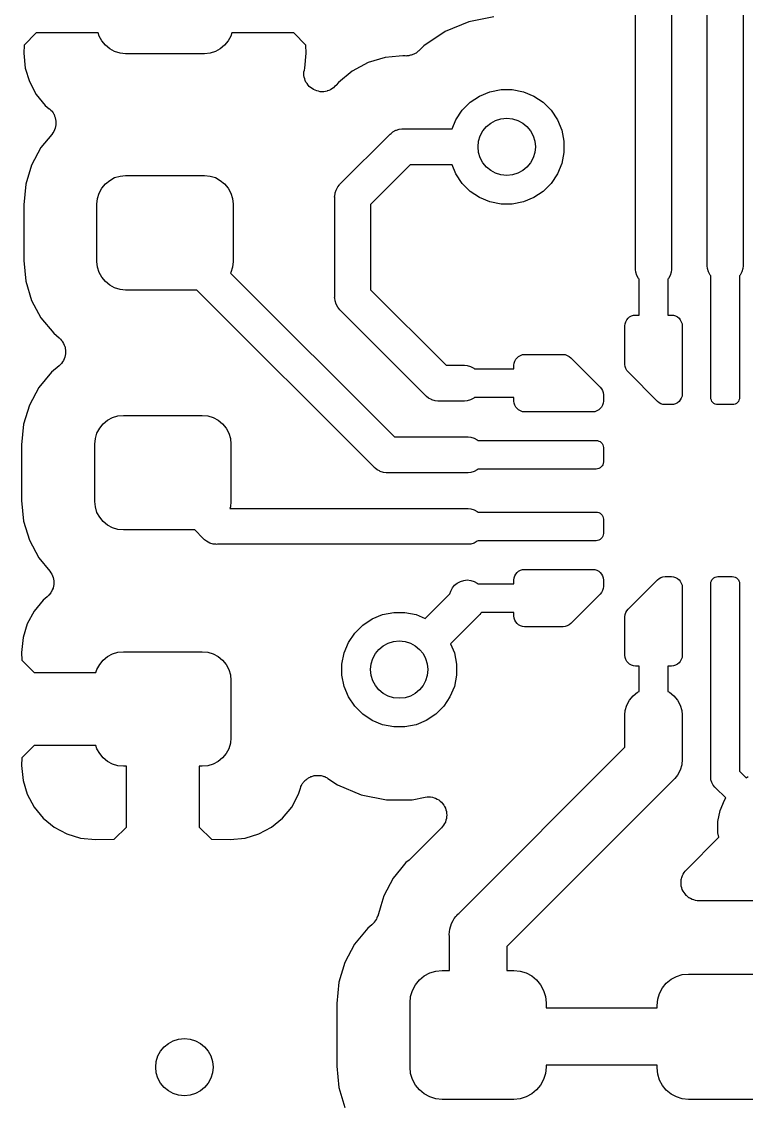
# Model space of a CAD drawing. Extents: x 103 to 213, y -152 to -90.
# Drawn here: x 153.09 to 158.15, y -131.3 to -123.75 of the extents above; entities that cross this region are included whole.
import ezdxf

# ---------------------------------------------------------------- set-up
doc = ezdxf.new("R2010")
doc.units = 0
doc.layers.add('BLACK', color=7, linetype='CONTINUOUS')

msp = doc.modelspace()

# ---------------------------------------------------------------- linework, layer by layer
at = {"layer": 'BLACK', "linetype": 'CONTINUOUS'}
for p, q in [((158.125, -121.731), (158.125, -125.456)), ((157.875, -125.456), (157.875, -121.888)), ((157.625, -122.695), (157.625, -125.481)), ((157.375, -125.481), (157.375, -122.851)), ((156.21, -123.752), (156.045, -123.82)), ((156.386, -123.717), (156.21, -123.752)), ((153.191, -123.829), (153.106, -123.915)), ((153.623, -123.829), (153.191, -123.829)), ((153.63, -123.852), (153.623, -123.829)), ((153.649, -123.886), (153.63, -123.852)), ((154.55, -123.852), (154.531, -123.886)), ((154.557, -123.829), (154.55, -123.852)), ((154.989, -123.829), (154.557, -123.829)), ((155.074, -123.915), (154.989, -123.829)), ((156.045, -123.82), (155.896, -123.92)), ((153.106, -123.915), (153.104, -123.97)), ((153.674, -123.916), (153.649, -123.886)), ((153.704, -123.941), (153.674, -123.916)), ((154.506, -123.916), (154.476, -123.941)), ((154.531, -123.886), (154.506, -123.916)), ((155.076, -123.97), (155.074, -123.915)), ((155.896, -123.92), (155.863, -123.953)), ((153.104, -123.97), (153.114, -124.075)), ((153.738, -123.96), (153.704, -123.941)), ((153.776, -123.971), (153.738, -123.96)), ((153.815, -123.975), (153.776, -123.971)), ((154.365, -123.975), (153.815, -123.975)), ((154.404, -123.971), (154.365, -123.975)), ((154.442, -123.96), (154.404, -123.971)), ((154.476, -123.941), (154.442, -123.96)), ((155.066, -124.075), (155.076, -123.97)), ((155.626, -124.001), (155.507, -124.037)), ((155.725, -123.991), (155.626, -124.001)), ((155.75, -123.989), (155.725, -123.991)), ((155.725, -123.991), (155.725, -123.991)), ((155.76, -123.99), (155.75, -123.989)), ((155.766, -123.99), (155.76, -123.99)), ((155.771, -123.991), (155.766, -123.99)), ((155.778, -123.99), (155.771, -123.991)), ((155.785, -123.99), (155.778, -123.99)), ((155.791, -123.989), (155.785, -123.99)), ((155.796, -123.988), (155.791, -123.989)), ((155.803, -123.986), (155.796, -123.988)), ((155.809, -123.985), (155.803, -123.986)), ((155.815, -123.983), (155.809, -123.985)), ((155.82, -123.981), (155.815, -123.983)), ((155.826, -123.978), (155.82, -123.981)), ((155.832, -123.976), (155.826, -123.978)), ((155.837, -123.973), (155.832, -123.976)), ((155.842, -123.97), (155.837, -123.973)), ((155.847, -123.966), (155.842, -123.97)), ((155.853, -123.962), (155.847, -123.966)), ((155.857, -123.958), (155.853, -123.962)), ((155.861, -123.955), (155.857, -123.958)), ((155.863, -123.953), (155.861, -123.955)), ((153.114, -124.075), (153.143, -124.17)), ((155.063, -124.089), (155.065, -124.077)), ((155.065, -124.077), (155.066, -124.075)), ((155.507, -124.037), (155.397, -124.096)), ((155.06, -124.101), (155.063, -124.089)), ((155.06, -124.113), (155.06, -124.101)), ((155.06, -124.101), (155.06, -124.101)), ((155.06, -124.101), (155.06, -124.101)), ((155.06, -124.126), (155.06, -124.113)), ((155.062, -124.138), (155.06, -124.126)), ((155.06, -124.126), (155.06, -124.126)), ((155.06, -124.126), (155.06, -124.126)), ((155.065, -124.15), (155.062, -124.138)), ((155.069, -124.161), (155.065, -124.15)), ((155.065, -124.15), (155.065, -124.15)), ((155.065, -124.15), (155.065, -124.15)), ((155.397, -124.096), (155.3, -124.175)), ((153.143, -124.17), (153.191, -124.259)), ((155.074, -124.173), (155.069, -124.161)), ((155.081, -124.183), (155.074, -124.173)), ((155.074, -124.173), (155.074, -124.173)), ((155.074, -124.173), (155.074, -124.173)), ((155.088, -124.194), (155.081, -124.183)), ((155.097, -124.203), (155.088, -124.194)), ((155.088, -124.194), (155.088, -124.194)), ((155.088, -124.194), (155.088, -124.194)), ((155.105, -124.211), (155.097, -124.203)), ((155.116, -124.218), (155.105, -124.211)), ((155.105, -124.211), (155.105, -124.211)), ((155.105, -124.211), (155.105, -124.211)), ((155.126, -124.225), (155.116, -124.218)), ((155.138, -124.23), (155.126, -124.225)), ((155.126, -124.225), (155.126, -124.225)), ((155.126, -124.225), (155.126, -124.225)), ((155.149, -124.235), (155.138, -124.23)), ((155.245, -124.226), (155.233, -124.231)), ((155.255, -124.22), (155.245, -124.226)), ((155.245, -124.226), (155.245, -124.226)), ((155.245, -124.226), (155.245, -124.226)), ((155.266, -124.213), (155.255, -124.22)), ((155.274, -124.204), (155.266, -124.213)), ((155.266, -124.213), (155.266, -124.213)), ((155.266, -124.213), (155.266, -124.213)), ((155.284, -124.196), (155.274, -124.204)), ((155.285, -124.194), (155.284, -124.195)), ((155.284, -124.195), (155.284, -124.195)), ((155.284, -124.195), (155.284, -124.195)), ((155.284, -124.195), (155.284, -124.196)), ((155.3, -124.175), (155.285, -124.194)), ((156.358, -124.24), (156.436, -124.225)), ((156.436, -124.225), (156.514, -124.225)), ((156.514, -124.225), (156.592, -124.24)), ((153.191, -124.259), (153.254, -124.336)), ((155.161, -124.237), (155.149, -124.235)), ((155.149, -124.235), (155.149, -124.235)), ((155.149, -124.235), (155.149, -124.235)), ((155.173, -124.24), (155.161, -124.237)), ((155.185, -124.24), (155.173, -124.24)), ((155.173, -124.24), (155.173, -124.24)), ((155.173, -124.24), (155.173, -124.24)), ((155.198, -124.24), (155.185, -124.24)), ((155.21, -124.238), (155.198, -124.24)), ((155.198, -124.24), (155.198, -124.24)), ((155.198, -124.24), (155.198, -124.24)), ((155.222, -124.236), (155.21, -124.238)), ((155.233, -124.231), (155.222, -124.235)), ((155.222, -124.235), (155.222, -124.235)), ((155.222, -124.235), (155.222, -124.236)), ((156.22, -124.314), (156.286, -124.271)), ((156.286, -124.271), (156.358, -124.24)), ((156.592, -124.24), (156.664, -124.271)), ((156.664, -124.271), (156.73, -124.314)), ((153.254, -124.336), (153.282, -124.359)), ((153.282, -124.359), (153.283, -124.36)), ((153.283, -124.36), (153.283, -124.36)), ((153.283, -124.36), (153.283, -124.36)), ((153.283, -124.36), (153.284, -124.36)), ((153.284, -124.36), (153.292, -124.369)), ((153.292, -124.369), (153.301, -124.377)), ((153.301, -124.377), (153.301, -124.378)), ((153.301, -124.378), (153.301, -124.378)), ((153.301, -124.378), (153.308, -124.388)), ((156.121, -124.436), (156.164, -124.37)), ((156.164, -124.37), (156.22, -124.314)), ((156.73, -124.314), (156.786, -124.37)), ((156.786, -124.37), (156.829, -124.436)), ((153.308, -124.388), (153.314, -124.398)), ((153.314, -124.398), (153.314, -124.399)), ((153.314, -124.399), (153.315, -124.399)), ((153.315, -124.399), (153.319, -124.41)), ((153.319, -124.41), (153.324, -124.421)), ((153.324, -124.421), (153.324, -124.422)), ((153.324, -124.422), (153.324, -124.422)), ((153.324, -124.422), (153.326, -124.434)), ((153.326, -124.434), (153.328, -124.445)), ((153.328, -124.445), (153.328, -124.446)), ((153.328, -124.446), (153.328, -124.446)), ((153.328, -124.446), (153.328, -124.458)), ((156.094, -124.5), (156.121, -124.436)), ((156.829, -124.436), (156.86, -124.508)), ((153.307, -124.528), (153.3, -124.538)), ((153.313, -124.518), (153.307, -124.528)), ((153.314, -124.518), (153.313, -124.518)), ((153.318, -124.506), (153.314, -124.517)), ((153.314, -124.517), (153.314, -124.518)), ((153.323, -124.495), (153.318, -124.506)), ((153.326, -124.483), (153.323, -124.494)), ((153.323, -124.494), (153.323, -124.495)), ((153.323, -124.495), (153.323, -124.495)), ((153.328, -124.471), (153.326, -124.483)), ((153.328, -124.458), (153.328, -124.47)), ((153.328, -124.47), (153.328, -124.471)), ((153.328, -124.471), (153.328, -124.471)), ((155.661, -124.536), (155.668, -124.531)), ((155.668, -124.531), (155.68, -124.521)), ((155.68, -124.521), (155.702, -124.509)), ((155.702, -124.509), (155.706, -124.508)), ((155.706, -124.508), (155.725, -124.502)), ((155.725, -124.502), (155.744, -124.5)), ((155.744, -124.5), (155.75, -124.499)), ((155.744, -124.5), (155.744, -124.5)), ((155.75, -124.499), (155.756, -124.5)), ((155.756, -124.5), (156.094, -124.5)), ((156.86, -124.508), (156.875, -124.586)), ((153.3, -124.538), (153.224, -124.63)), ((155.316, -124.882), (155.657, -124.541)), ((155.657, -124.541), (155.661, -124.536)), ((156.875, -124.586), (156.875, -124.664)), ((153.224, -124.63), (153.159, -124.753)), ((156.875, -124.664), (156.86, -124.742)), ((153.159, -124.753), (153.118, -124.886)), ((155.802, -124.75), (155.525, -125.027)), ((156.094, -124.75), (155.802, -124.75)), ((156.121, -124.814), (156.094, -124.75)), ((156.86, -124.742), (156.829, -124.814)), ((153.738, -124.84), (153.776, -124.829)), ((153.776, -124.829), (153.815, -124.825)), ((153.815, -124.825), (154.365, -124.825)), ((154.365, -124.825), (154.404, -124.829)), ((154.404, -124.829), (154.442, -124.84)), ((156.164, -124.88), (156.121, -124.814)), ((156.829, -124.814), (156.786, -124.88)), ((153.118, -124.886), (153.104, -125.031)), ((153.649, -124.914), (153.674, -124.884)), ((153.674, -124.884), (153.704, -124.859)), ((153.704, -124.859), (153.738, -124.84)), ((154.442, -124.84), (154.476, -124.859)), ((154.476, -124.859), (154.506, -124.884)), ((154.506, -124.884), (154.531, -124.914)), ((155.284, -124.927), (155.296, -124.905)), ((155.296, -124.905), (155.307, -124.891)), ((155.307, -124.891), (155.311, -124.886)), ((155.307, -124.891), (155.307, -124.891)), ((155.311, -124.886), (155.316, -124.882)), ((156.22, -124.936), (156.164, -124.88)), ((156.786, -124.88), (156.73, -124.936)), ((153.619, -124.986), (153.63, -124.948)), ((153.63, -124.948), (153.649, -124.914)), ((154.531, -124.914), (154.55, -124.948)), ((154.55, -124.948), (154.561, -124.986)), ((155.274, -124.975), (155.275, -124.966)), ((155.275, -124.981), (155.274, -124.975)), ((155.275, -124.966), (155.277, -124.95)), ((155.275, -125.156), (155.275, -124.981)), ((155.277, -124.95), (155.278, -124.947)), ((155.278, -124.947), (155.284, -124.927)), ((156.286, -124.979), (156.22, -124.936)), ((156.358, -125.01), (156.286, -124.979)), ((156.664, -124.979), (156.592, -125.01)), ((156.73, -124.936), (156.664, -124.979)), ((153.104, -125.031), (153.104, -125.419)), ((153.615, -125.025), (153.619, -124.986)), ((153.615, -125.425), (153.615, -125.025)), ((154.561, -124.986), (154.565, -125.025)), ((154.565, -125.025), (154.565, -125.425)), ((155.525, -125.027), (155.525, -125.623)), ((156.436, -125.025), (156.358, -125.01)), ((156.514, -125.025), (156.436, -125.025)), ((156.592, -125.01), (156.514, -125.025)), ((155.275, -125.669), (155.275, -125.156)), ((155.275, -125.156), (155.275, -125.156)), ((153.104, -125.419), (153.118, -125.564)), ((153.619, -125.464), (153.615, -125.425)), ((154.565, -125.425), (154.561, -125.464)), ((153.63, -125.502), (153.619, -125.464)), ((153.649, -125.536), (153.63, -125.502)), ((154.55, -125.502), (154.548, -125.506)), ((154.548, -125.506), (155.692, -126.65)), ((154.561, -125.464), (154.55, -125.502)), ((157.377, -125.5), (157.375, -125.481)), ((157.384, -125.523), (157.377, -125.5)), ((157.623, -125.5), (157.616, -125.523)), ((157.625, -125.481), (157.623, -125.5)), ((157.877, -125.475), (157.875, -125.456)), ((157.884, -125.498), (157.877, -125.475)), ((157.896, -125.52), (157.884, -125.498)), ((158.116, -125.498), (158.104, -125.52)), ((158.123, -125.475), (158.116, -125.498)), ((158.125, -125.456), (158.123, -125.475)), ((153.118, -125.564), (153.159, -125.697)), ((153.674, -125.566), (153.649, -125.536)), ((153.704, -125.591), (153.674, -125.566)), ((157.396, -125.545), (157.384, -125.523)), ((157.4, -125.55), (157.396, -125.545)), ((157.4, -125.8), (157.4, -125.55)), ((157.604, -125.545), (157.6, -125.55)), ((157.6, -125.55), (157.6, -125.8)), ((157.616, -125.523), (157.604, -125.545)), ((157.9, -125.525), (157.896, -125.52)), ((157.9, -125.85), (157.9, -125.525)), ((158.104, -125.52), (158.1, -125.525)), ((158.1, -125.525), (158.1, -126.375)), ((153.738, -125.61), (153.704, -125.591)), ((153.776, -125.621), (153.738, -125.61)), ((153.815, -125.625), (153.776, -125.621)), ((154.313, -125.625), (153.815, -125.625)), ((155.547, -126.859), (154.313, -125.625)), ((155.525, -125.623), (156.052, -126.15)), ((153.159, -125.697), (153.224, -125.82)), ((155.274, -125.675), (155.275, -125.669)), ((155.275, -125.681), (155.274, -125.675)), ((155.277, -125.7), (155.275, -125.681)), ((155.275, -125.681), (155.275, -125.681)), ((155.284, -125.723), (155.277, -125.7)), ((155.296, -125.745), (155.284, -125.723)), ((155.311, -125.764), (155.296, -125.745)), ((155.316, -125.768), (155.311, -125.764)), ((155.907, -126.359), (155.316, -125.768)), ((157.322, -125.822), (157.333, -125.813)), ((157.333, -125.813), (157.346, -125.806)), ((157.346, -125.806), (157.36, -125.801)), ((157.36, -125.801), (157.375, -125.8)), ((157.375, -125.8), (157.4, -125.8)), ((157.6, -125.8), (157.625, -125.8)), ((157.625, -125.8), (157.64, -125.801)), ((157.64, -125.801), (157.654, -125.806)), ((157.654, -125.806), (157.667, -125.813)), ((157.667, -125.813), (157.678, -125.822)), ((153.224, -125.82), (153.313, -125.927)), ((157.3, -125.875), (157.301, -125.86)), ((157.3, -126.144), (157.3, -125.875)), ((157.301, -125.86), (157.306, -125.846)), ((157.306, -125.846), (157.313, -125.833)), ((157.313, -125.833), (157.322, -125.822)), ((157.678, -125.822), (157.687, -125.833)), ((157.687, -125.833), (157.694, -125.846)), ((157.694, -125.846), (157.699, -125.86)), ((157.699, -125.86), (157.7, -125.875)), ((157.7, -125.875), (157.7, -126.35)), ((157.9, -126.375), (157.9, -125.85)), ((153.313, -125.927), (153.35, -125.958)), ((153.35, -125.958), (153.351, -125.959)), ((153.351, -125.959), (153.351, -125.959)), ((153.351, -125.959), (153.351, -125.959)), ((153.351, -125.959), (153.352, -125.959)), ((153.352, -125.959), (153.36, -125.968)), ((153.36, -125.968), (153.368, -125.976)), ((153.368, -125.976), (153.369, -125.977)), ((153.369, -125.977), (153.369, -125.977)), ((153.369, -125.977), (153.375, -125.987)), ((153.375, -125.987), (153.382, -125.997)), ((153.382, -125.997), (153.382, -125.998)), ((153.382, -125.998), (153.382, -125.998)), ((153.382, -125.998), (153.387, -126.009)), ((153.387, -126.009), (153.391, -126.02)), ((153.391, -126.02), (153.391, -126.021)), ((153.391, -126.021), (153.392, -126.021)), ((153.392, -126.021), (153.394, -126.033)), ((153.394, -126.033), (153.396, -126.044)), ((153.381, -126.117), (153.374, -126.127)), ((153.386, -126.105), (153.381, -126.116)), ((153.381, -126.116), (153.381, -126.117)), ((153.381, -126.117), (153.381, -126.117)), ((153.391, -126.094), (153.386, -126.105)), ((153.393, -126.082), (153.391, -126.094)), ((153.391, -126.094), (153.391, -126.094)), ((153.391, -126.094), (153.391, -126.094)), ((153.396, -126.07), (153.393, -126.082)), ((153.396, -126.044), (153.396, -126.045)), ((153.396, -126.045), (153.396, -126.045)), ((153.396, -126.045), (153.396, -126.057)), ((153.396, -126.057), (153.396, -126.069)), ((153.396, -126.069), (153.396, -126.07)), ((153.396, -126.07), (153.396, -126.07)), ((156.531, -126.121), (156.538, -126.108)), ((156.538, -126.108), (156.547, -126.097)), ((156.547, -126.097), (156.558, -126.088)), ((156.558, -126.088), (156.571, -126.081)), ((156.571, -126.081), (156.585, -126.076)), ((156.585, -126.076), (156.6, -126.075)), ((156.6, -126.075), (156.869, -126.075)), ((156.869, -126.075), (156.884, -126.076)), ((156.884, -126.076), (156.898, -126.081)), ((156.898, -126.081), (156.911, -126.088)), ((156.911, -126.088), (156.922, -126.097)), ((156.922, -126.097), (157.128, -126.303)), ((153.35, -126.155), (153.298, -126.198)), ((153.359, -126.146), (153.35, -126.155)), ((153.367, -126.138), (153.359, -126.146)), ((153.368, -126.137), (153.367, -126.137)), ((153.367, -126.137), (153.367, -126.138)), ((153.374, -126.127), (153.368, -126.137)), ((156.052, -126.15), (156.181, -126.15)), ((156.181, -126.15), (156.2, -126.152)), ((156.2, -126.152), (156.223, -126.159)), ((156.223, -126.159), (156.245, -126.171)), ((156.245, -126.171), (156.25, -126.175)), ((156.25, -126.175), (156.525, -126.175)), ((156.525, -126.15), (156.526, -126.135)), ((156.525, -126.175), (156.525, -126.15)), ((156.526, -126.135), (156.531, -126.121)), ((157.301, -126.159), (157.3, -126.144)), ((157.306, -126.173), (157.301, -126.159)), ((157.313, -126.186), (157.306, -126.173)), ((157.322, -126.197), (157.313, -126.186)), ((153.298, -126.198), (153.209, -126.305)), ((157.528, -126.403), (157.322, -126.197)), ((153.209, -126.305), (153.144, -126.428)), ((157.128, -126.303), (157.137, -126.314)), ((157.137, -126.314), (157.144, -126.327)), ((157.144, -126.327), (157.149, -126.341)), ((157.149, -126.341), (157.15, -126.356)), ((155.911, -126.364), (155.907, -126.359)), ((155.916, -126.368), (155.911, -126.364)), ((155.93, -126.379), (155.916, -126.368)), ((155.916, -126.368), (155.916, -126.368)), ((155.95, -126.39), (155.93, -126.379)), ((155.952, -126.391), (155.95, -126.39)), ((155.975, -126.398), (155.952, -126.391)), ((155.994, -126.4), (155.975, -126.398)), ((156, -126.401), (155.994, -126.4)), ((155.994, -126.4), (155.994, -126.4)), ((156.006, -126.4), (156, -126.401)), ((156.181, -126.4), (156.006, -126.4)), ((156.2, -126.398), (156.181, -126.4)), ((156.223, -126.391), (156.2, -126.398)), ((156.245, -126.379), (156.223, -126.391)), ((156.25, -126.375), (156.245, -126.379)), ((156.525, -126.375), (156.25, -126.375)), ((156.525, -126.4), (156.525, -126.375)), ((156.526, -126.415), (156.525, -126.4)), ((156.531, -126.429), (156.526, -126.415)), ((157.149, -126.415), (157.144, -126.429)), ((157.15, -126.4), (157.149, -126.415)), ((157.15, -126.356), (157.15, -126.4)), ((157.539, -126.412), (157.528, -126.403)), ((157.552, -126.419), (157.539, -126.412)), ((157.566, -126.424), (157.552, -126.419)), ((157.654, -126.419), (157.64, -126.424)), ((157.667, -126.412), (157.654, -126.419)), ((157.678, -126.403), (157.667, -126.412)), ((157.687, -126.392), (157.678, -126.403)), ((157.694, -126.379), (157.687, -126.392)), ((157.699, -126.365), (157.694, -126.379)), ((157.7, -126.35), (157.699, -126.365)), ((157.901, -126.385), (157.9, -126.375)), ((157.904, -126.394), (157.901, -126.385)), ((157.908, -126.403), (157.904, -126.394)), ((157.915, -126.41), (157.908, -126.403)), ((157.922, -126.417), (157.915, -126.41)), ((157.931, -126.421), (157.922, -126.417)), ((158.078, -126.417), (158.069, -126.421)), ((158.085, -126.41), (158.078, -126.417)), ((158.092, -126.403), (158.085, -126.41)), ((158.096, -126.394), (158.092, -126.403)), ((158.099, -126.385), (158.096, -126.394)), ((158.1, -126.375), (158.099, -126.385)), ((153.144, -126.428), (153.103, -126.561)), ((156.538, -126.442), (156.531, -126.429)), ((156.547, -126.453), (156.538, -126.442)), ((156.558, -126.462), (156.547, -126.453)), ((156.571, -126.469), (156.558, -126.462)), ((156.585, -126.474), (156.571, -126.469)), ((156.6, -126.475), (156.585, -126.474)), ((157.075, -126.475), (156.6, -126.475)), ((157.09, -126.474), (157.075, -126.475)), ((157.104, -126.469), (157.09, -126.474)), ((157.117, -126.462), (157.104, -126.469)), ((157.128, -126.453), (157.117, -126.462)), ((157.137, -126.442), (157.128, -126.453)), ((157.144, -126.429), (157.137, -126.442)), ((157.581, -126.425), (157.566, -126.424)), ((157.625, -126.425), (157.581, -126.425)), ((157.64, -126.424), (157.625, -126.425)), ((157.94, -126.424), (157.931, -126.421)), ((157.95, -126.425), (157.94, -126.424)), ((158.05, -126.425), (157.95, -126.425)), ((158.06, -126.424), (158.05, -126.425)), ((158.069, -126.421), (158.06, -126.424)), ((153.103, -126.561), (153.089, -126.706)), ((153.634, -126.589), (153.659, -126.559)), ((153.659, -126.559), (153.689, -126.534)), ((153.689, -126.534), (153.723, -126.515)), ((153.723, -126.515), (153.761, -126.504)), ((153.761, -126.504), (153.8, -126.5)), ((153.8, -126.5), (154.35, -126.5)), ((154.35, -126.5), (154.389, -126.504)), ((154.389, -126.504), (154.427, -126.515)), ((154.427, -126.515), (154.461, -126.534)), ((154.461, -126.534), (154.491, -126.559)), ((154.491, -126.559), (154.516, -126.589)), ((153.604, -126.661), (153.615, -126.623)), ((153.615, -126.623), (153.634, -126.589)), ((154.516, -126.589), (154.535, -126.623)), ((154.535, -126.623), (154.546, -126.661)), ((153.089, -126.706), (153.089, -127.094)), ((153.6, -126.7), (153.604, -126.661)), ((153.6, -127.1), (153.6, -126.7)), ((154.546, -126.661), (154.55, -126.7)), ((154.55, -126.7), (154.55, -127.1)), ((155.692, -126.65), (156.206, -126.65)), ((156.206, -126.65), (156.225, -126.652)), ((156.225, -126.652), (156.248, -126.659)), ((156.248, -126.659), (156.27, -126.671)), ((156.27, -126.671), (156.275, -126.675)), ((156.275, -126.675), (157.1, -126.675)), ((157.1, -126.675), (157.11, -126.676)), ((157.11, -126.676), (157.119, -126.679)), ((157.119, -126.679), (157.128, -126.683)), ((157.128, -126.683), (157.135, -126.69)), ((157.135, -126.69), (157.142, -126.697)), ((157.142, -126.697), (157.146, -126.706)), ((157.146, -126.706), (157.149, -126.715)), ((157.149, -126.715), (157.15, -126.725)), ((157.15, -126.725), (157.15, -126.825)), ((155.551, -126.864), (155.547, -126.859)), ((155.556, -126.868), (155.551, -126.864)), ((155.57, -126.879), (155.556, -126.868)), ((157.119, -126.871), (157.11, -126.874)), ((157.128, -126.867), (157.119, -126.871)), ((157.135, -126.86), (157.128, -126.867)), ((157.142, -126.853), (157.135, -126.86)), ((157.146, -126.844), (157.142, -126.853)), ((157.149, -126.835), (157.146, -126.844)), ((157.15, -126.825), (157.149, -126.835)), ((155.587, -126.888), (155.57, -126.879)), ((155.592, -126.891), (155.587, -126.888)), ((155.615, -126.898), (155.592, -126.891)), ((155.634, -126.9), (155.615, -126.898)), ((155.64, -126.901), (155.634, -126.9)), ((155.634, -126.9), (155.634, -126.9)), ((155.646, -126.9), (155.64, -126.901)), ((156.206, -126.9), (155.646, -126.9)), ((156.225, -126.898), (156.206, -126.9)), ((156.248, -126.891), (156.225, -126.898)), ((156.27, -126.879), (156.248, -126.891)), ((156.275, -126.875), (156.27, -126.879)), ((157.1, -126.875), (156.275, -126.875)), ((157.11, -126.874), (157.1, -126.875)), ((153.089, -127.094), (153.103, -127.239)), ((153.604, -127.139), (153.6, -127.1)), ((154.55, -127.1), (154.546, -127.139)), ((153.615, -127.177), (153.604, -127.139)), ((154.546, -127.139), (154.543, -127.15)), ((154.543, -127.15), (156.206, -127.15)), ((156.206, -127.15), (156.225, -127.152)), ((156.225, -127.152), (156.248, -127.159)), ((156.248, -127.159), (156.27, -127.171)), ((156.27, -127.171), (156.275, -127.175)), ((156.275, -127.175), (157.1, -127.175)), ((157.1, -127.175), (157.11, -127.176)), ((153.103, -127.239), (153.144, -127.372)), ((153.634, -127.211), (153.615, -127.177)), ((153.659, -127.241), (153.634, -127.211)), ((153.689, -127.266), (153.659, -127.241)), ((157.11, -127.176), (157.119, -127.179)), ((157.119, -127.179), (157.128, -127.183)), ((157.128, -127.183), (157.135, -127.19)), ((157.135, -127.19), (157.142, -127.197)), ((157.142, -127.197), (157.146, -127.206)), ((157.146, -127.206), (157.149, -127.215)), ((157.149, -127.215), (157.15, -127.225)), ((157.15, -127.225), (157.15, -127.325)), ((153.723, -127.285), (153.689, -127.266)), ((153.761, -127.296), (153.723, -127.285)), ((153.8, -127.3), (153.761, -127.296)), ((154.298, -127.3), (153.8, -127.3)), ((154.357, -127.359), (154.298, -127.3)), ((157.15, -127.325), (157.149, -127.335)), ((153.144, -127.372), (153.209, -127.495)), ((154.361, -127.364), (154.357, -127.359)), ((154.366, -127.368), (154.361, -127.364)), ((154.38, -127.379), (154.366, -127.368)), ((154.366, -127.368), (154.366, -127.368)), ((154.39, -127.385), (154.38, -127.379)), ((154.402, -127.391), (154.39, -127.385)), ((154.425, -127.398), (154.402, -127.391)), ((154.444, -127.4), (154.425, -127.398)), ((154.45, -127.401), (154.444, -127.4)), ((154.444, -127.4), (154.444, -127.4)), ((154.456, -127.4), (154.45, -127.401)), ((156.206, -127.4), (154.456, -127.4)), ((156.225, -127.398), (156.206, -127.4)), ((156.248, -127.391), (156.225, -127.398)), ((156.27, -127.379), (156.248, -127.391)), ((156.275, -127.375), (156.27, -127.379)), ((157.1, -127.375), (156.275, -127.375)), ((157.11, -127.374), (157.1, -127.375)), ((157.119, -127.371), (157.11, -127.374)), ((157.128, -127.367), (157.119, -127.371)), ((157.135, -127.36), (157.128, -127.367)), ((157.142, -127.353), (157.135, -127.36)), ((157.146, -127.344), (157.142, -127.353)), ((157.149, -127.335), (157.146, -127.344)), ((153.209, -127.495), (153.285, -127.587)), ((153.285, -127.587), (153.286, -127.588)), ((153.286, -127.588), (153.286, -127.588)), ((153.286, -127.588), (153.286, -127.588)), ((153.286, -127.588), (153.286, -127.588)), ((153.286, -127.588), (153.293, -127.599)), ((153.293, -127.599), (153.299, -127.608)), ((153.299, -127.608), (153.299, -127.609)), ((153.299, -127.609), (153.3, -127.609)), ((153.3, -127.609), (153.304, -127.62)), ((153.304, -127.62), (153.309, -127.631)), ((156.526, -127.635), (156.531, -127.621)), ((156.531, -127.621), (156.538, -127.608)), ((156.538, -127.608), (156.547, -127.597)), ((156.547, -127.597), (156.558, -127.588)), ((156.558, -127.588), (156.571, -127.581)), ((156.571, -127.581), (156.585, -127.576)), ((156.585, -127.576), (156.6, -127.575)), ((156.6, -127.575), (157.075, -127.575)), ((157.075, -127.575), (157.09, -127.576)), ((157.09, -127.576), (157.104, -127.581)), ((157.104, -127.581), (157.117, -127.588)), ((157.117, -127.588), (157.128, -127.597)), ((157.128, -127.597), (157.137, -127.608)), ((157.137, -127.608), (157.144, -127.621)), ((157.144, -127.621), (157.149, -127.635)), ((157.552, -127.631), (157.566, -127.626)), ((157.566, -127.626), (157.581, -127.625)), ((157.581, -127.625), (157.625, -127.625)), ((157.625, -127.625), (157.64, -127.626)), ((157.64, -127.626), (157.654, -127.631)), ((157.931, -127.629), (157.94, -127.626)), ((157.94, -127.626), (157.95, -127.625)), ((157.95, -127.625), (158.05, -127.625)), ((158.05, -127.625), (158.06, -127.626)), ((158.06, -127.626), (158.069, -127.629)), ((153.311, -127.693), (153.308, -127.705)), ((153.309, -127.631), (153.309, -127.632)), ((153.309, -127.632), (153.309, -127.632)), ((153.309, -127.632), (153.311, -127.644)), ((153.311, -127.644), (153.313, -127.656)), ((153.313, -127.681), (153.311, -127.693)), ((153.313, -127.656), (153.313, -127.656)), ((153.313, -127.656), (153.313, -127.657)), ((153.313, -127.657), (153.313, -127.669)), ((153.313, -127.669), (153.313, -127.68)), ((153.313, -127.68), (153.313, -127.681)), ((153.313, -127.681), (153.313, -127.681)), ((156.096, -127.705), (156.111, -127.686)), ((156.111, -127.686), (156.13, -127.671)), ((156.13, -127.671), (156.152, -127.659)), ((156.152, -127.659), (156.175, -127.652)), ((156.175, -127.652), (156.2, -127.649)), ((156.2, -127.649), (156.225, -127.652)), ((156.225, -127.652), (156.248, -127.659)), ((156.248, -127.659), (156.27, -127.671)), ((156.27, -127.671), (156.275, -127.675)), ((156.275, -127.675), (156.525, -127.675)), ((156.525, -127.65), (156.526, -127.635)), ((156.525, -127.675), (156.525, -127.65)), ((157.149, -127.635), (157.15, -127.65)), ((157.15, -127.694), (157.149, -127.709)), ((157.15, -127.65), (157.15, -127.694)), ((157.322, -127.853), (157.528, -127.647)), ((157.528, -127.647), (157.539, -127.638)), ((157.539, -127.638), (157.552, -127.631)), ((157.654, -127.631), (157.667, -127.638)), ((157.667, -127.638), (157.678, -127.647)), ((157.678, -127.647), (157.687, -127.658)), ((157.687, -127.658), (157.694, -127.671)), ((157.694, -127.671), (157.699, -127.685)), ((157.699, -127.685), (157.7, -127.7)), ((157.7, -127.7), (157.7, -128.175)), ((157.9, -127.675), (157.901, -127.665)), ((157.9, -127.933), (157.9, -127.675)), ((157.901, -127.665), (157.904, -127.656)), ((157.904, -127.656), (157.908, -127.647)), ((157.908, -127.647), (157.915, -127.64)), ((157.915, -127.64), (157.922, -127.633)), ((157.922, -127.633), (157.931, -127.629)), ((158.069, -127.629), (158.078, -127.633)), ((158.078, -127.633), (158.085, -127.64)), ((158.085, -127.64), (158.092, -127.647)), ((158.092, -127.647), (158.096, -127.656)), ((158.096, -127.656), (158.099, -127.665)), ((158.099, -127.665), (158.1, -127.675)), ((158.1, -127.675), (158.1, -128.984)), ((153.267, -127.766), (153.239, -127.789)), ((153.276, -127.757), (153.267, -127.766)), ((153.284, -127.749), (153.276, -127.757)), ((153.285, -127.749), (153.284, -127.749)), ((153.292, -127.738), (153.285, -127.748)), ((153.285, -127.748), (153.285, -127.749)), ((153.298, -127.728), (153.292, -127.738)), ((153.299, -127.728), (153.298, -127.728)), ((153.303, -127.717), (153.299, -127.728)), ((153.299, -127.728), (153.299, -127.728)), ((153.308, -127.706), (153.303, -127.717)), ((153.308, -127.705), (153.308, -127.705)), ((153.308, -127.705), (153.308, -127.706)), ((155.906, -127.917), (156.079, -127.745)), ((156.079, -127.745), (156.084, -127.727)), ((156.084, -127.727), (156.096, -127.705)), ((157.128, -127.747), (156.922, -127.953)), ((157.137, -127.736), (157.128, -127.747)), ((157.144, -127.723), (157.137, -127.736)), ((157.149, -127.709), (157.144, -127.723)), ((153.239, -127.789), (153.176, -127.866)), ((157.313, -127.864), (157.322, -127.853)), ((153.176, -127.866), (153.128, -127.955)), ((155.47, -127.964), (155.536, -127.921)), ((155.536, -127.921), (155.608, -127.89)), ((155.608, -127.89), (155.686, -127.875)), ((155.686, -127.875), (155.764, -127.875)), ((155.764, -127.875), (155.842, -127.89)), ((155.842, -127.89), (155.906, -127.917)), ((156.284, -127.893), (156.083, -128.094)), ((156.289, -127.889), (156.284, -127.893)), ((156.293, -127.884), (156.289, -127.889)), ((156.3, -127.875), (156.293, -127.884)), ((156.293, -127.884), (156.293, -127.884)), ((156.525, -127.875), (156.3, -127.875)), ((156.525, -127.9), (156.525, -127.875)), ((156.526, -127.915), (156.525, -127.9)), ((156.531, -127.929), (156.526, -127.915)), ((156.538, -127.942), (156.531, -127.929)), ((157.3, -127.906), (157.301, -127.891)), ((157.3, -128.175), (157.3, -127.906)), ((157.301, -127.891), (157.306, -127.877)), ((157.306, -127.877), (157.313, -127.864)), ((153.128, -127.955), (153.099, -128.05)), ((155.414, -128.02), (155.47, -127.964)), ((156.547, -127.953), (156.538, -127.942)), ((156.558, -127.962), (156.547, -127.953)), ((156.571, -127.969), (156.558, -127.962)), ((156.585, -127.974), (156.571, -127.969)), ((156.6, -127.975), (156.585, -127.974)), ((156.869, -127.975), (156.6, -127.975)), ((156.884, -127.974), (156.869, -127.975)), ((156.898, -127.969), (156.884, -127.974)), ((156.911, -127.962), (156.898, -127.969)), ((156.922, -127.953), (156.911, -127.962)), ((157.9, -129.02), (157.9, -127.933)), ((153.099, -128.05), (153.089, -128.155)), ((155.371, -128.086), (155.414, -128.02)), ((153.089, -128.155), (153.091, -128.21)), ((153.723, -128.165), (153.761, -128.154)), ((153.761, -128.154), (153.8, -128.15)), ((153.8, -128.15), (154.35, -128.15)), ((154.35, -128.15), (154.389, -128.154)), ((154.389, -128.154), (154.427, -128.165)), ((155.34, -128.158), (155.371, -128.086)), ((156.083, -128.094), (156.11, -128.158)), ((153.091, -128.21), (153.176, -128.296)), ((153.634, -128.239), (153.659, -128.209)), ((153.659, -128.209), (153.689, -128.184)), ((153.689, -128.184), (153.723, -128.165)), ((154.427, -128.165), (154.461, -128.184)), ((154.461, -128.184), (154.491, -128.209)), ((154.491, -128.209), (154.516, -128.239)), ((155.325, -128.236), (155.34, -128.158)), ((156.11, -128.158), (156.125, -128.236)), ((157.301, -128.19), (157.3, -128.175)), ((157.306, -128.204), (157.301, -128.19)), ((157.313, -128.217), (157.306, -128.204)), ((157.322, -128.228), (157.313, -128.217)), ((157.333, -128.237), (157.322, -128.228)), ((157.678, -128.228), (157.667, -128.237)), ((157.687, -128.217), (157.678, -128.228)), ((157.694, -128.204), (157.687, -128.217)), ((157.699, -128.19), (157.694, -128.204)), ((157.7, -128.175), (157.699, -128.19)), ((153.176, -128.296), (153.608, -128.296)), ((153.608, -128.296), (153.615, -128.273)), ((153.615, -128.273), (153.634, -128.239)), ((154.516, -128.239), (154.535, -128.273)), ((154.535, -128.273), (154.546, -128.311)), ((155.325, -128.314), (155.325, -128.236)), ((156.125, -128.236), (156.125, -128.314)), ((157.346, -128.244), (157.333, -128.237)), ((157.36, -128.249), (157.346, -128.244)), ((157.375, -128.25), (157.36, -128.249)), ((157.4, -128.25), (157.375, -128.25)), ((157.4, -128.427), (157.4, -128.25)), ((157.625, -128.25), (157.6, -128.25)), ((157.6, -128.25), (157.6, -128.427)), ((157.64, -128.249), (157.625, -128.25)), ((157.654, -128.244), (157.64, -128.249)), ((157.667, -128.237), (157.654, -128.244)), ((154.546, -128.311), (154.55, -128.35)), ((154.55, -128.35), (154.55, -128.75)), ((155.34, -128.392), (155.325, -128.314)), ((156.125, -128.314), (156.11, -128.392)), ((155.371, -128.464), (155.34, -128.392)), ((156.11, -128.392), (156.079, -128.464)), ((157.333, -128.488), (157.358, -128.458)), ((157.358, -128.458), (157.388, -128.433)), ((157.388, -128.433), (157.4, -128.427)), ((157.6, -128.427), (157.612, -128.433)), ((157.612, -128.433), (157.642, -128.458)), ((157.642, -128.458), (157.667, -128.488)), ((155.414, -128.53), (155.371, -128.464)), ((155.47, -128.586), (155.414, -128.53)), ((156.036, -128.53), (155.98, -128.586)), ((156.079, -128.464), (156.036, -128.53)), ((157.303, -128.561), (157.314, -128.523)), ((157.314, -128.523), (157.333, -128.488)), ((157.667, -128.488), (157.686, -128.523)), ((157.686, -128.523), (157.697, -128.561)), ((155.536, -128.629), (155.47, -128.586)), ((155.98, -128.586), (155.914, -128.629)), ((157.3, -128.59), (157.303, -128.561)), ((157.3, -128.817), (157.3, -128.59)), ((157.697, -128.561), (157.7, -128.59)), ((157.7, -128.59), (157.7, -128.89)), ((155.608, -128.66), (155.536, -128.629)), ((155.686, -128.675), (155.608, -128.66)), ((155.764, -128.675), (155.686, -128.675)), ((155.842, -128.66), (155.764, -128.675)), ((155.914, -128.629), (155.842, -128.66)), ((154.55, -128.75), (154.546, -128.789)), ((153.176, -128.804), (153.091, -128.89)), ((153.608, -128.804), (153.176, -128.804)), ((153.615, -128.827), (153.608, -128.804)), ((153.634, -128.861), (153.615, -128.827)), ((154.535, -128.827), (154.516, -128.861)), ((154.546, -128.789), (154.535, -128.827)), ((156.141, -129.977), (157.3, -128.817)), ((153.091, -128.89), (153.089, -128.945)), ((153.659, -128.891), (153.634, -128.861)), ((153.689, -128.916), (153.659, -128.891)), ((154.491, -128.891), (154.461, -128.916)), ((154.516, -128.861), (154.491, -128.891)), ((157.701, -128.9), (157.697, -128.939)), ((157.7, -128.89), (157.701, -128.9)), ((153.089, -128.945), (153.099, -129.05)), ((153.723, -128.935), (153.689, -128.916)), ((153.761, -128.946), (153.723, -128.935)), ((153.8, -128.95), (153.761, -128.946)), ((153.821, -128.95), (153.8, -128.95)), ((153.821, -129.374), (153.821, -128.95)), ((154.35, -128.95), (154.329, -128.95)), ((154.329, -128.95), (154.329, -129.374)), ((154.389, -128.946), (154.35, -128.95)), ((154.427, -128.935), (154.389, -128.946)), ((154.461, -128.916), (154.427, -128.935)), ((157.686, -128.977), (157.667, -129.012)), ((157.697, -128.939), (157.686, -128.977)), ((158.1, -128.984), (158.146, -129.03)), ((153.099, -129.05), (153.128, -129.145)), ((155.051, -129.068), (155.055, -129.063)), ((155.055, -129.063), (155.059, -129.058)), ((155.059, -129.058), (155.063, -129.054)), ((155.063, -129.054), (155.067, -129.049)), ((155.067, -129.049), (155.072, -129.045)), ((155.072, -129.045), (155.077, -129.041)), ((155.077, -129.041), (155.082, -129.037)), ((155.082, -129.037), (155.086, -129.034)), ((155.086, -129.034), (155.092, -129.031)), ((155.092, -129.031), (155.097, -129.027)), ((155.097, -129.027), (155.103, -129.025)), ((155.103, -129.025), (155.108, -129.022)), ((155.108, -129.022), (155.114, -129.02)), ((155.114, -129.02), (155.12, -129.018)), ((155.12, -129.018), (155.126, -129.017)), ((155.126, -129.017), (155.132, -129.015)), ((155.132, -129.015), (155.138, -129.014)), ((155.138, -129.014), (155.145, -129.013)), ((155.145, -129.013), (155.151, -129.013)), ((155.151, -129.013), (155.156, -129.013)), ((155.156, -129.013), (155.163, -129.013)), ((155.163, -129.013), (155.169, -129.013)), ((155.169, -129.013), (155.175, -129.015)), ((155.175, -129.015), (155.181, -129.015)), ((155.181, -129.015), (155.187, -129.017)), ((155.187, -129.017), (155.194, -129.018)), ((155.194, -129.018), (155.199, -129.021)), ((155.199, -129.021), (155.205, -129.022)), ((155.205, -129.022), (155.211, -129.025)), ((155.211, -129.025), (155.217, -129.028)), ((155.217, -129.028), (155.221, -129.031)), ((155.221, -129.031), (155.227, -129.034)), ((155.227, -129.034), (155.295, -129.08)), ((157.634, -129.048), (156.475, -130.208)), ((157.642, -129.042), (157.634, -129.048)), ((157.649, -129.034), (157.642, -129.042)), ((157.667, -129.012), (157.649, -129.034)), ((157.9, -129.025), (157.9, -129.02)), ((157.901, -129.045), (157.9, -129.025)), ((157.907, -129.062), (157.901, -129.045)), ((157.907, -129.063), (157.907, -129.062)), ((157.916, -129.081), (157.907, -129.063)), ((158.146, -129.03), (158.161, -129.021)), ((155.022, -129.145), (155.035, -129.103)), ((155.035, -129.101), (155.037, -129.096)), ((155.035, -129.103), (155.035, -129.101)), ((155.037, -129.096), (155.039, -129.09)), ((155.039, -129.09), (155.042, -129.084)), ((155.042, -129.084), (155.045, -129.078)), ((155.045, -129.078), (155.048, -129.073)), ((155.048, -129.073), (155.051, -129.068)), ((155.295, -129.08), (155.46, -129.148)), ((157.929, -129.096), (157.916, -129.081)), ((157.933, -129.099), (157.929, -129.096)), ((158.005, -129.171), (157.933, -129.099)), ((153.128, -129.145), (153.176, -129.234)), ((154.974, -129.234), (155.022, -129.145)), ((155.46, -129.148), (155.636, -129.183)), ((155.636, -129.183), (155.814, -129.183)), ((155.814, -129.183), (155.905, -129.165)), ((155.905, -129.165), (155.906, -129.165)), ((155.906, -129.165), (155.906, -129.165)), ((155.906, -129.165), (155.906, -129.165)), ((155.906, -129.165), (155.907, -129.165)), ((155.907, -129.165), (155.919, -129.164)), ((155.919, -129.164), (155.931, -129.163)), ((155.931, -129.163), (155.931, -129.163)), ((155.931, -129.163), (155.931, -129.163)), ((155.931, -129.163), (155.943, -129.164)), ((155.943, -129.164), (155.956, -129.165)), ((155.956, -129.165), (155.956, -129.165)), ((155.956, -129.165), (155.956, -129.165)), ((155.956, -129.165), (155.968, -129.169)), ((155.968, -129.169), (155.979, -129.173)), ((155.979, -129.173), (155.979, -129.173)), ((155.979, -129.173), (155.979, -129.173)), ((155.979, -129.173), (155.99, -129.179)), ((155.99, -129.179), (156.001, -129.185)), ((156.001, -129.185), (156.001, -129.185)), ((156.001, -129.185), (156.001, -129.185)), ((156.001, -129.185), (156.011, -129.193)), ((156.011, -129.193), (156.02, -129.2)), ((156.02, -129.2), (156.02, -129.201)), ((156.02, -129.201), (156.02, -129.201)), ((156.02, -129.201), (156.028, -129.21)), ((156.028, -129.21), (156.036, -129.22)), ((157.965, -129.258), (157.996, -129.186)), ((157.996, -129.186), (158.005, -129.171)), ((153.176, -129.234), (153.239, -129.311)), ((154.911, -129.311), (154.974, -129.234)), ((156.036, -129.22), (156.036, -129.22)), ((156.036, -129.22), (156.036, -129.22)), ((156.036, -129.22), (156.041, -129.231)), ((156.041, -129.231), (156.047, -129.242)), ((156.047, -129.242), (156.047, -129.242)), ((156.047, -129.242), (156.047, -129.242)), ((156.047, -129.242), (156.051, -129.254)), ((156.051, -129.254), (156.054, -129.265)), ((156.054, -129.265), (156.054, -129.266)), ((156.054, -129.266), (156.054, -129.266)), ((156.054, -129.266), (156.055, -129.278)), ((156.055, -129.278), (156.057, -129.29)), ((156.057, -129.29), (156.055, -129.302)), ((156.057, -129.29), (156.057, -129.29)), ((156.057, -129.29), (156.057, -129.29)), ((157.95, -129.336), (157.965, -129.258)), ((153.239, -129.311), (153.316, -129.374)), ((154.834, -129.374), (154.911, -129.311)), ((156.035, -129.361), (156.027, -129.37)), ((156.041, -129.35), (156.035, -129.36)), ((156.035, -129.36), (156.035, -129.36)), ((156.035, -129.36), (156.035, -129.361)), ((156.047, -129.339), (156.041, -129.35)), ((156.05, -129.327), (156.047, -129.338)), ((156.047, -129.338), (156.047, -129.339)), ((156.047, -129.339), (156.047, -129.339)), ((156.054, -129.315), (156.05, -129.327)), ((156.055, -129.302), (156.054, -129.315)), ((156.054, -129.315), (156.054, -129.315)), ((156.054, -129.315), (156.054, -129.315)), ((157.95, -129.414), (157.95, -129.336)), ((153.316, -129.374), (153.405, -129.422)), ((153.405, -129.422), (153.5, -129.451)), ((153.736, -129.459), (153.821, -129.374)), ((154.329, -129.374), (154.414, -129.459)), ((154.65, -129.451), (154.745, -129.422)), ((154.745, -129.422), (154.834, -129.374)), ((156.019, -129.379), (155.803, -129.595)), ((156.027, -129.37), (156.019, -129.379)), ((157.956, -129.445), (157.95, -129.414)), ((153.5, -129.451), (153.605, -129.461)), ((153.605, -129.461), (153.736, -129.459)), ((154.414, -129.459), (154.545, -129.461)), ((154.545, -129.461), (154.65, -129.451)), ((157.729, -129.672), (157.956, -129.445)), ((155.772, -129.622), (155.734, -129.669)), ((155.794, -129.604), (155.772, -129.622)), ((155.798, -129.6), (155.794, -129.604)), ((155.802, -129.597), (155.798, -129.6)), ((155.803, -129.595), (155.802, -129.597)), ((155.683, -129.73), (155.618, -129.853)), ((155.734, -129.669), (155.683, -129.73)), ((157.693, -129.749), (157.694, -129.737)), ((157.694, -129.737), (157.695, -129.737)), ((157.695, -129.736), (157.698, -129.725)), ((157.695, -129.737), (157.695, -129.736)), ((157.698, -129.725), (157.702, -129.713)), ((157.702, -129.713), (157.708, -129.702)), ((157.702, -129.713), (157.702, -129.713)), ((157.702, -129.713), (157.702, -129.713)), ((157.708, -129.702), (157.713, -129.691)), ((157.713, -129.691), (157.714, -129.691)), ((157.714, -129.691), (157.721, -129.681)), ((157.714, -129.691), (157.714, -129.691)), ((157.721, -129.681), (157.729, -129.672)), ((157.692, -129.761), (157.693, -129.749)), ((157.693, -129.773), (157.692, -129.761)), ((157.692, -129.761), (157.692, -129.761)), ((157.692, -129.761), (157.692, -129.761)), ((157.694, -129.786), (157.693, -129.773)), ((157.698, -129.798), (157.694, -129.786)), ((157.694, -129.786), (157.694, -129.786)), ((157.694, -129.786), (157.694, -129.786)), ((157.701, -129.81), (157.698, -129.798)), ((157.707, -129.821), (157.701, -129.81)), ((157.701, -129.81), (157.701, -129.81)), ((157.701, -129.81), (157.701, -129.81)), ((155.618, -129.853), (155.596, -129.924)), ((157.713, -129.831), (157.707, -129.821)), ((157.713, -129.832), (157.713, -129.831)), ((157.721, -129.841), (157.713, -129.832)), ((157.713, -129.832), (157.713, -129.832)), ((157.728, -129.851), (157.721, -129.841)), ((157.729, -129.851), (157.728, -129.851)), ((157.728, -129.851), (157.728, -129.851)), ((157.738, -129.859), (157.729, -129.851)), ((157.747, -129.867), (157.738, -129.859)), ((157.748, -129.867), (157.747, -129.867)), ((157.747, -129.867), (157.747, -129.867)), ((157.758, -129.873), (157.748, -129.867)), ((157.769, -129.879), (157.758, -129.873)), ((157.781, -129.882), (157.769, -129.879)), ((157.769, -129.879), (157.769, -129.879)), ((157.769, -129.879), (157.769, -129.879)), ((157.793, -129.886), (157.781, -129.882)), ((157.805, -129.888), (157.793, -129.886)), ((157.793, -129.886), (157.793, -129.886)), ((157.793, -129.886), (157.793, -129.886)), ((157.817, -129.889), (157.805, -129.888)), ((157.818, -129.889), (157.817, -129.889)), ((157.819, -129.889), (157.818, -129.889)), ((157.818, -129.889), (157.818, -129.889)), ((157.818, -129.889), (157.818, -129.889)), ((158.25, -129.889), (157.819, -129.889)), ((155.596, -129.924), (155.575, -129.995)), ((155.596, -129.924), (155.596, -129.924)), ((155.55, -130.04), (155.542, -130.048)), ((155.551, -130.039), (155.55, -130.04)), ((155.558, -130.029), (155.551, -130.039)), ((155.551, -130.039), (155.551, -130.039)), ((155.564, -130.02), (155.558, -130.029)), ((155.565, -130.018), (155.564, -130.019)), ((155.564, -130.019), (155.564, -130.02)), ((155.569, -130.008), (155.565, -130.018)), ((155.574, -129.997), (155.569, -130.008)), ((155.575, -129.995), (155.574, -129.995)), ((155.574, -129.995), (155.574, -129.995)), ((155.574, -129.995), (155.574, -129.996)), ((155.574, -129.996), (155.574, -129.997)), ((156.089, -130.048), (156.101, -130.026)), ((156.101, -130.026), (156.108, -130.013)), ((156.108, -130.013), (156.12, -129.999)), ((156.12, -129.999), (156.127, -129.991)), ((156.127, -129.991), (156.133, -129.983)), ((156.127, -129.991), (156.127, -129.991)), ((156.133, -129.983), (156.141, -129.977)), ((155.505, -130.08), (155.413, -130.191)), ((155.534, -130.056), (155.505, -130.08)), ((155.542, -130.048), (155.534, -130.056)), ((156.074, -130.125), (156.078, -130.086)), ((156.078, -130.086), (156.089, -130.048)), ((155.413, -130.191), (155.346, -130.319)), ((156.075, -130.135), (156.074, -130.125)), ((156.075, -130.375), (156.075, -130.135)), ((156.475, -130.208), (156.475, -130.375)), ((155.346, -130.319), (155.304, -130.457)), ((155.866, -130.441), (155.9, -130.413)), ((155.9, -130.413), (155.939, -130.392)), ((155.939, -130.392), (155.981, -130.379)), ((155.981, -130.379), (156.025, -130.375)), ((156.025, -130.375), (156.075, -130.375)), ((156.475, -130.375), (156.525, -130.375)), ((156.525, -130.375), (156.569, -130.379)), ((156.569, -130.379), (156.611, -130.392)), ((156.611, -130.392), (156.65, -130.413)), ((156.65, -130.413), (156.684, -130.441)), ((157.622, -130.437), (157.66, -130.417)), ((157.66, -130.417), (157.701, -130.404)), ((157.701, -130.404), (157.744, -130.4)), ((157.744, -130.4), (158.256, -130.4)), ((155.304, -130.457), (155.289, -130.606)), ((155.817, -130.514), (155.838, -130.475)), ((155.838, -130.475), (155.866, -130.441)), ((156.684, -130.441), (156.712, -130.475)), ((156.712, -130.475), (156.733, -130.514)), ((157.542, -130.535), (157.562, -130.497)), ((157.562, -130.497), (157.589, -130.464)), ((157.589, -130.464), (157.622, -130.437)), ((155.8, -130.6), (155.804, -130.556)), ((155.804, -130.556), (155.817, -130.514)), ((156.733, -130.514), (156.746, -130.556)), ((156.746, -130.556), (156.75, -130.6)), ((157.529, -130.576), (157.542, -130.535)), ((155.289, -130.606), (155.289, -131.044)), ((155.8, -131.05), (155.8, -130.6)), ((156.75, -130.6), (156.75, -130.637)), ((156.75, -130.637), (157.525, -130.637)), ((157.525, -130.619), (157.529, -130.576)), ((157.525, -130.637), (157.525, -130.619)), ((155.289, -131.044), (155.304, -131.193)), ((155.804, -131.094), (155.8, -131.05)), ((155.817, -131.136), (155.804, -131.094)), ((156.746, -131.094), (156.733, -131.136)), ((156.75, -131.05), (156.746, -131.094)), ((157.525, -131.037), (156.75, -131.037)), ((156.75, -131.037), (156.75, -131.05)), ((157.525, -131.056), (157.525, -131.037)), ((157.529, -131.099), (157.525, -131.056)), ((157.542, -131.14), (157.529, -131.099)), ((155.838, -131.175), (155.817, -131.136)), ((155.866, -131.209), (155.838, -131.175)), ((156.712, -131.175), (156.684, -131.209)), ((156.733, -131.136), (156.712, -131.175)), ((157.562, -131.178), (157.542, -131.14)), ((157.589, -131.211), (157.562, -131.178)), ((155.304, -131.193), (155.346, -131.331)), ((155.9, -131.237), (155.866, -131.209)), ((155.939, -131.258), (155.9, -131.237)), ((156.65, -131.237), (156.611, -131.258)), ((156.684, -131.209), (156.65, -131.237)), ((157.622, -131.238), (157.589, -131.211)), ((157.66, -131.258), (157.622, -131.238)), ((155.981, -131.271), (155.939, -131.258)), ((156.025, -131.275), (155.981, -131.271)), ((156.525, -131.275), (156.025, -131.275)), ((156.569, -131.271), (156.525, -131.275)), ((156.611, -131.258), (156.569, -131.271)), ((157.701, -131.271), (157.66, -131.258)), ((157.744, -131.275), (157.701, -131.271)), ((158.256, -131.275), (157.744, -131.275))]:
    msp.add_line(p, q, dxfattribs=at)
at = {"layer": 'BLACK'}
for centre in [(156.475, -124.625), (155.725, -128.275), (154.225, -131.05)]:
    msp.add_circle(centre, 0.2, dxfattribs=at)

doc.saveas('drawing.dxf')
